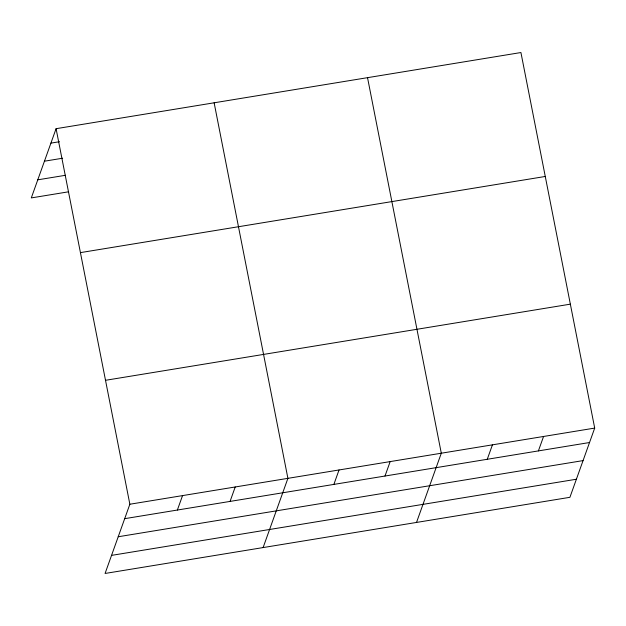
<?xml version="1.0" encoding="UTF-8"?>
<svg xmlns="http://www.w3.org/2000/svg" width="626" height="626" viewBox="0 0 626 626"><rect width="100%" height="100%" fill="white"/><g stroke="black" fill="none" stroke-linecap="round" stroke-linejoin="round"><path stroke-width="0.94" d="M56.082 128.69L129.856 504.235L105.074 573.463L569.918 497.31L594.7 428.09L520.926 52.537L56.082 128.69L31.3 197.91L68.657 191.791M177.369 510.041L182.542 495.612M230.055 501.418L235.22 486.981M263.116 547.57L287.905 478.35L214.131 102.797M333.869 484.407L339.034 469.969M384.998 476.034L390.17 461.597M416.517 522.444L441.299 453.216L367.532 77.671M487.263 459.281L492.435 444.843M538.399 450.9L543.564 436.471M50.917 143.127L59.533 141.711M44.446 161.203L62.639 158.221M37.771 179.826L65.55 175.28M80.433 252.622L545.269 176.469M105.512 380.303L570.356 304.158M129.856 504.235L594.7 428.09M124.691 518.672L589.528 442.527M118.212 536.756L583.056 460.603M111.545 555.379L576.389 479.234"/></g></svg>
